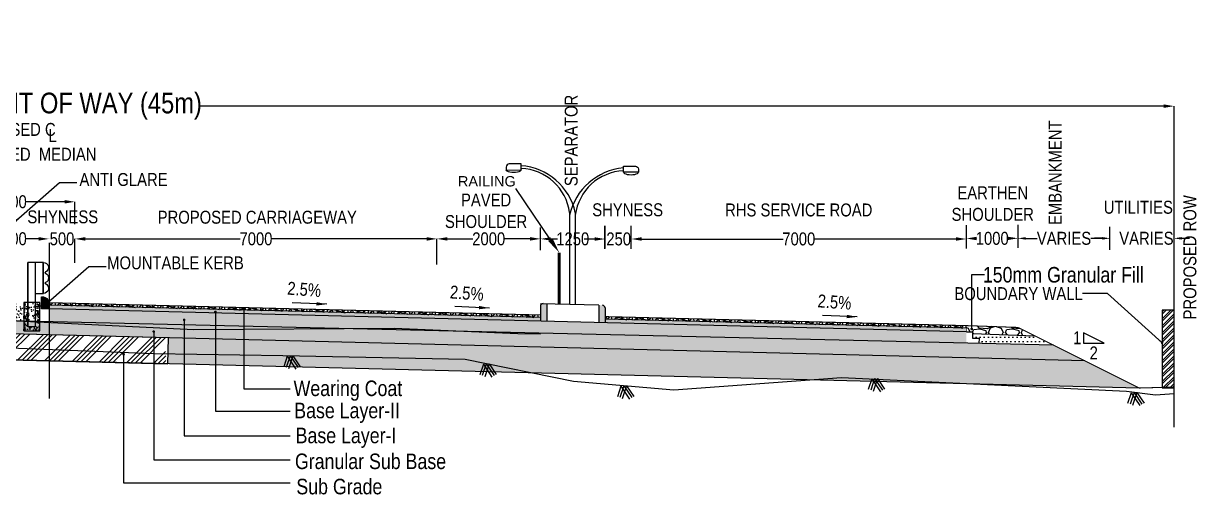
# Model space of a CAD drawing. Header units: millimetres. Extents: x 207528 to 778454, y -364692 to 101323.
# Drawn here: x 524487 to 547167, y 28235 to 37343 of the extents above; entities that cross this region are included whole.
import ezdxf
from ezdxf import colors
from ezdxf.entities.mleader import LeaderData, LeaderLine
from ezdxf.math import Vec2, Vec3

# ---------------------------------------------------------------- set-up
doc = ezdxf.new("R2010")
doc.units = ezdxf.units.MM
for name, color, linetype in [('Dim', 253, 'Continuous'), ('Dimension', 253, 'Continuous'), ('hatch', 253, 'Continuous'), ('Proposed ROW', 241, 'MNEW')]:
    doc.layers.add(name, color=color, linetype=linetype)
doc.styles.add('DIM', font='ARIALN.TTF', dxfattribs={"height": 250})
doc.styles.get("Standard").update_dxf_attribs({"font": 'arial.ttf'})
doc.styles.add('STRIP PLAN STYLE', font='ARIALN.TTF')
doc.linetypes.add('MNEW', pattern='A,26.152623,-1.048632,["PROW",Standard,S=1.75,R=0,X=0,Y=-0.975095],-7.693777,26.152623', length=61.047655)
doc.dimstyles.new('DIM', dxfattribs={"dimtxt": 250, "dimasz": 200, "dimexe": 0.18, "dimexo": 0.0625, "dimgap": 0.09, "dimtad": 0, "dimtih": 1, "dimtoh": 1, "dimdec": 0, "dimzin": 0, "dimdsep": 46, "dimtxsty": 'DIM', "dimcen": 0.09, "dimclrd": 256, "dimclrt": 7, "dimadec": 0, "dimazin": 0, "dimtfac": 1, "dimtdec": 0, "dimtofl": 0, "dimtmove": 0, "dimatfit": 3, "dimfxl": 1, "dimtolj": 1, "dimtzin": 0, "dimarcsym": 0})
doc.dimstyles.new('new', dxfattribs={"dimtxt": 150, "dimasz": 150, "dimexe": 100, "dimexo": 0.1, "dimgap": 0.09, "dimtad": 0, "dimtih": 1, "dimtoh": 1, "dimdec": 0, "dimzin": 0, "dimdsep": 46, "dimtxsty": 'DIM', "dimcen": 0.09, "dimclrd": 256, "dimclrt": 252, "dimadec": 0, "dimazin": 0, "dimtfac": 1, "dimtdec": 0, "dimtofl": 0, "dimtmove": 0, "dimatfit": 3, "dimfxl": 1, "dimtolj": 1, "dimtzin": 0, "dimlwd": -1, "dimarcsym": 0})

# ---------------------------------------------------------------- blocks, each defined once
blk = doc.blocks.new('*D370')
at = {"layer": 'Defpoints', "color": 0, "transparency": 16777216}
for p in [(525482, 33895), (522982, 33460), (525482, 33460)]:
    blk.add_point(p, dxfattribs=at)
at = {"layer": 'Dim', "color": 0, "lineweight": -2, "transparency": 16777216}
for p, q in [((522982, 33460), (522982, 33896)), ((525482, 33460), (525482, 33896))]:
    blk.add_line(p, q, dxfattribs=at)
at = {"layer": 'Dim', "lineweight": -2, "transparency": 16777216}
for p, q in [((523182, 33895), (523924, 33895)), ((525282, 33895), (524539, 33895))]:
    blk.add_line(p, q, dxfattribs=at)
at = {"layer": 'Dim', "transparency": 16777216}
for points in [[(523182, 33929), (523182, 33862), (522982, 33895)], [(525282, 33929), (525282, 33862), (525482, 33895)]]:
    blk.add_solid(points, dxfattribs=at)
at = {"layer": 'Dim', "color": 7, "transparency": 16777216, "insert": (524232, 33895), "char_height": 250, "attachment_point": 5, "style": 'DIM'}
blk.add_mtext('\\A1;2500', dxfattribs=at)
blk = doc.blocks.new('*D371')
at = {"layer": 'Defpoints', "color": 0, "transparency": 16777216}
for p in [(546732, 35745), (546732, 33626), (501732, 33506)]:
    blk.add_point(p, dxfattribs=at)
at = {"layer": 'Dim', "color": 0, "lineweight": -2, "transparency": 16777216}
for p, q in [((501732, 33506), (501732, 35745)), ((546732, 33626), (546732, 35745))]:
    blk.add_line(p, q, dxfattribs=at)
at = {"layer": 'Dim', "lineweight": -2, "transparency": 16777216}
for p, q in [((501932, 35745), (520559, 35745)), ((546532, 35745), (527905, 35745))]:
    blk.add_line(p, q, dxfattribs=at)
at = {"layer": 'Dim', "transparency": 16777216}
for points in [[(501932, 35778), (501932, 35711), (501732, 35745)], [(546532, 35778), (546532, 35711), (546732, 35745)]]:
    blk.add_solid(points, dxfattribs=at)
at = {"layer": 'Dim', "color": 7, "transparency": 16777216, "insert": (524232, 35745), "char_height": 400, "attachment_point": 5, "style": 'STRIP PLAN STYLE'}
blk.add_mtext('\\A1;PROPOSED RIGHT OF WAY (45m)', dxfattribs=at)
blk = doc.blocks.new('*D372')
at = {"layer": 'Defpoints', "color": 0, "transparency": 16777216}
for p in [(524982, 33178), (524982, 32992), (525482, 32992)]:
    blk.add_point(p, dxfattribs=at)
at = {"layer": 'Dim', "lineweight": -2, "transparency": 16777216}
for p, q in [((524782, 33178), (524582, 33178)), ((525682, 33178), (525882, 33178))]:
    blk.add_line(p, q, dxfattribs=at)
at = {"layer": 'Dim', "color": 0, "lineweight": -2, "transparency": 16777216}
for p, q in [((524982, 33177), (524982, 33178)), ((525482, 33177), (525482, 33178))]:
    blk.add_line(p, q, dxfattribs=at)
at = {"layer": 'Dim', "transparency": 16777216}
for points in [[(524782, 33212), (524782, 33145), (524982, 33178)], [(525682, 33212), (525682, 33145), (525482, 33178)]]:
    blk.add_solid(points, dxfattribs=at)
at = {"layer": 'Dim', "color": 7, "transparency": 16777216, "insert": (525232, 33178), "char_height": 250, "attachment_point": 5, "style": 'DIM'}
blk.add_mtext('\\A1;500', dxfattribs=at)
blk = doc.blocks.new('*D374')
at = {"layer": 'Defpoints', "color": 0, "transparency": 16777216}
for p in [(523482, 33179), (523482, 32992), (524982, 32992)]:
    blk.add_point(p, dxfattribs=at)
at = {"layer": 'Dim', "color": 0, "lineweight": -2, "transparency": 16777216}
for p, q in [((523482, 33178), (523482, 33179)), ((524982, 33177), (524982, 33178))]:
    blk.add_line(p, q, dxfattribs=at)
at = {"layer": 'Dim', "lineweight": -2, "transparency": 16777216}
for p, q in [((523682, 33179), (523935, 33179)), ((524782, 33178), (524528, 33178))]:
    blk.add_line(p, q, dxfattribs=at)
at = {"layer": 'Dim', "transparency": 16777216}
for points in [[(523682, 33212), (523682, 33146), (523482, 33179)], [(524782, 33212), (524782, 33145), (524982, 33178)]]:
    blk.add_solid(points, dxfattribs=at)
at = {"layer": 'Dim', "color": 7, "transparency": 16777216, "insert": (524232, 33179), "char_height": 250, "attachment_point": 5, "style": 'DIM'}
blk.add_mtext('\\A1;1500', dxfattribs=at)
blk = doc.blocks.new('*D377')
at = {"layer": 'Defpoints', "color": 0, "transparency": 16777216}
for p in [(532482, 33178), (534482, 33179), (534482, 33179)]:
    blk.add_point(p, dxfattribs=at)
at = {"layer": 'Dim', "color": 0, "lineweight": -2, "transparency": 16777216}
for p, q in [((532482, 33178), (532482, 33178)), ((534482, 33178), (534482, 33178))]:
    blk.add_line(p, q, dxfattribs=at)
at = {"layer": 'Dim', "lineweight": -2, "transparency": 16777216}
for p, q in [((532682, 33178), (533174, 33178)), ((534282, 33178), (533789, 33178))]:
    blk.add_line(p, q, dxfattribs=at)
at = {"layer": 'Dim', "transparency": 16777216}
for points in [[(532682, 33211), (532682, 33145), (532482, 33178)], [(534282, 33212), (534282, 33145), (534482, 33179)]]:
    blk.add_solid(points, dxfattribs=at)
at = {"layer": 'Dim', "color": 7, "transparency": 16777216, "insert": (533482, 33178), "char_height": 250, "attachment_point": 5, "style": 'DIM'}
blk.add_mtext('\\A1;2000', dxfattribs=at)
blk = doc.blocks.new('*D378')
at = {"layer": 'Defpoints', "color": 0, "transparency": 16777216}
for p in [(532482, 33178), (525482, 32718), (532482, 32680)]:
    blk.add_point(p, dxfattribs=at)
at = {"layer": 'Dim', "color": 0, "lineweight": -2, "transparency": 16777216}
for p, q in [((525482, 32718), (525482, 33178)), ((532482, 32680), (532482, 33178))]:
    blk.add_line(p, q, dxfattribs=at)
at = {"layer": 'Dim', "lineweight": -2, "transparency": 16777216}
for p, q in [((525682, 33178), (528677, 33178)), ((532282, 33178), (529287, 33178))]:
    blk.add_line(p, q, dxfattribs=at)
at = {"layer": 'Dim', "transparency": 16777216}
for points in [[(525682, 33211), (525682, 33144), (525482, 33178)], [(532282, 33211), (532282, 33144), (532482, 33178)]]:
    blk.add_solid(points, dxfattribs=at)
at = {"layer": 'Dim', "color": 7, "transparency": 16777216, "insert": (528982, 33178), "char_height": 250, "attachment_point": 5, "style": 'DIM'}
blk.add_mtext('\\A1;7000', dxfattribs=at)
blk = doc.blocks.new('*D366')
at = {"layer": 'Defpoints', "color": 0, "transparency": 16777216}
for p in [(536238, 33176), (536238, 33142), (542717, 33176)]:
    blk.add_point(p, dxfattribs=at)
at = {"layer": 'Dimension', "color": 0, "lineweight": -2, "transparency": 16777216}
for p, q in [((536238, 33175), (536238, 33177)), ((542717, 33176), (542717, 33177))]:
    blk.add_line(p, q, dxfattribs=at)
at = {"layer": 'Dimension', "lineweight": -2, "transparency": 16777216}
for p, q in [((536438, 33176), (539172, 33176)), ((542517, 33176), (539782, 33176))]:
    blk.add_line(p, q, dxfattribs=at)
at = {"layer": 'Dimension', "transparency": 16777216}
for points in [[(536438, 33210), (536438, 33143), (536238, 33176)], [(542517, 33210), (542517, 33143), (542717, 33176)]]:
    blk.add_solid(points, dxfattribs=at)
at = {"layer": 'Dimension', "color": 7, "transparency": 16777216, "insert": (539477, 33176), "char_height": 250, "attachment_point": 5, "style": 'DIM'}
blk.add_mtext('\\A1;7000', dxfattribs=at)
blk = doc.blocks.new('*D367')
at = {"layer": 'Defpoints', "color": 0, "transparency": 16777216}
for p in [(534482, 33178), (535732, 33175), (535732, 33175)]:
    blk.add_point(p, dxfattribs=at)
at = {"layer": 'Dimension', "color": 0, "lineweight": -2, "transparency": 16777216}
for p, q in [((534482, 33178), (534482, 33178)), ((535732, 33175), (535732, 33175))]:
    blk.add_line(p, q, dxfattribs=at)
at = {"layer": 'Dimension', "lineweight": -2, "transparency": 16777216}
for p, q in [((534682, 33178), (534810, 33177)), ((535532, 33176), (535403, 33176))]:
    blk.add_line(p, q, dxfattribs=at)
at = {"layer": 'Dimension', "transparency": 16777216}
for points in [[(534682, 33211), (534682, 33144), (534482, 33178)], [(535532, 33209), (535532, 33142), (535732, 33175)]]:
    blk.add_solid(points, dxfattribs=at)
at = {"layer": 'Dimension', "color": 7, "transparency": 16777216, "insert": (535107, 33177), "char_height": 250, "attachment_point": 5, "style": 'DIM'}
blk.add_mtext('\\A1;1250', dxfattribs=at)
blk = doc.blocks.new('STREET LIGHT')
for points in [[(1398283, -25379), (1397367, -25386, 0.414214), (1397133, -25624), (1397135, -25861), (1398287, -25851)], [(1406212, -25552), (1407129, -25554, -0.414214), (1407364, -25790), (1407364, -26027), (1406212, -26025)]]:
    blk.add_lwpolyline(points, format="xyb", close=True)
for points in [[(1402038, -29128), (1402033, -36207)], [(1402480, -29151), (1402480, -36207)]]:
    blk.add_lwpolyline(points)
for centre, radius, start, end in [((1397942, -30163), 4650, 12.56953, 85.77023), ((1398142, -29670), 3933, 7.60214, 87.89511), ((1406586, -30335), 4650, 94.61139, 167.81209), ((1406382, -29843), 3933, 92.48651, 172.77948)]:
    blk.add_arc(centre, radius, start, end)
at = {"extrusion": (0, 0, -1)}
blk.add_ellipse((1397711, -25856), major_axis=(576, 5), ratio=0.331897, start_param=0, end_param=3.141593, dxfattribs=at)
blk.add_ellipse((1406788, -26026), major_axis=(-576, 1), ratio=0.331897, start_param=0, end_param=3.141593)
blk = doc.blocks.new('*D379')
at = {"layer": 'Defpoints', "color": 0, "transparency": 16777216}
for p in [(535729, 33176), (535729, 32859), (536240, 32859)]:
    blk.add_point(p, dxfattribs=at)
at = {"layer": 'Dim', "lineweight": -2, "transparency": 16777216}
for p, q in [((535529, 33176), (535329, 33176)), ((536440, 33176), (536640, 33176))]:
    blk.add_line(p, q, dxfattribs=at)
at = {"layer": 'Dim', "color": 0, "lineweight": -2, "transparency": 16777216}
for p, q in [((535729, 33175), (535729, 33176)), ((536240, 33175), (536240, 33176))]:
    blk.add_line(p, q, dxfattribs=at)
at = {"layer": 'Dim', "transparency": 16777216}
for points in [[(535529, 33210), (535529, 33143), (535729, 33176)], [(536440, 33210), (536440, 33143), (536240, 33176)]]:
    blk.add_solid(points, dxfattribs=at)
at = {"layer": 'Dim', "color": 7, "transparency": 16777216, "insert": (535995, 33176), "char_height": 250, "attachment_point": 5, "style": 'DIM'}
blk.add_mtext('\\A1;250', dxfattribs=at)
blk = doc.blocks.new('thrie pole')
at = {"true_color": 0x939598}
h = blk.add_hatch(dxfattribs=at)
h.set_pattern_fill('AR-CONC', color=252, scale=0.7)
h.paths.add_polyline_path([(1314319, 54509), (1314169, 54509), (1314169, 54977), (1314089, 54977), (1314089, 54429), (1314399, 54429), (1314399, 54977), (1314319, 54977)])
for points in [[(1314019, 55151), (1314019, 55751)], [(1314019, 55351), (1314019, 55751)], [(1314019, 55751), (1314319, 55751)], [(1314024, 55151), (1314024, 55751)], [(1314024, 55351), (1314024, 55751)], [(1314169, 54509), (1314169, 55751)], [(1314174, 54509), (1314174, 55751)], [(1314314, 54509), (1314314, 55751)], [(1314319, 54509), (1314319, 55751)], [(1314169, 55151), (1314019, 55151)], [(1314174, 54509), (1314169, 54509)], [(1314169, 54509), (1314319, 54509)]]:
    blk.add_lwpolyline(points)
blk.add_lwpolyline([(1314399, 54429), (1314089, 54429), (1314089, 54977), (1314399, 54977)], close=True)
for centre, radius, start, end in [((1314019, 55651), 100, 90, 245.38), ((1314019, 55451), 100, 114.62, 245.38), ((1314019, 55251), 100, 114.62, 270), ((1313973, 55551), 10, 294.62, 65.38), ((1313973, 55351), 10, 294.62, 65.38)]:
    blk.add_arc(centre, radius, start, end)
blk = doc.blocks.new('*D503')
at = {"layer": 'Defpoints', "color": 0, "transparency": 16777216}
for p in [(545494, 33256), (546732, 33246), (546732, 33189)]:
    blk.add_point(p, dxfattribs=at)
at = {"layer": 'Dimension', "lineweight": -2, "transparency": 16777216}
for p, q in [((545344, 33189), (545194, 33189)), ((546882, 33189), (547032, 33189))]:
    blk.add_line(p, q, dxfattribs=at)
at = {"layer": 'Dimension', "color": 0, "lineweight": -2, "transparency": 16777216}
for p, q in [((545494, 33190), (545494, 33189)), ((546732, 33190), (546732, 33189))]:
    blk.add_line(p, q, dxfattribs=at)
at = {"layer": 'Dimension', "transparency": 16777216}
for points in [[(545344, 33214), (545344, 33164), (545494, 33189)], [(546882, 33214), (546882, 33164), (546732, 33189)]]:
    blk.add_solid(points, dxfattribs=at)
at = {"layer": 'Dimension', "color": 7, "transparency": 16777216, "insert": (546198, 33189), "char_height": 250, "attachment_point": 5, "style": 'DIM'}
blk.add_mtext('\\A1;VARIES', dxfattribs=at)
blk = doc.blocks.new('*D501')
at = {"layer": 'Defpoints', "color": 0, "transparency": 16777216}
for p in [(542717, 33185), (543716, 33189), (543716, 33189)]:
    blk.add_point(p, dxfattribs=at)
at = {"layer": 'Dim', "color": 0, "lineweight": -2, "transparency": 16777216}
for p, q in [((542717, 33185), (542717, 33185)), ((543716, 33189), (543716, 33188))]:
    blk.add_line(p, q, dxfattribs=at)
at = {"layer": 'Dim', "lineweight": -2, "transparency": 16777216}
for p, q in [((542917, 33186), (542920, 33186)), ((543516, 33188), (543513, 33188))]:
    blk.add_line(p, q, dxfattribs=at)
at = {"layer": 'Dim', "transparency": 16777216}
for points in [[(542917, 33219), (542917, 33152), (542717, 33185)], [(543516, 33221), (543516, 33155), (543716, 33189)]]:
    blk.add_solid(points, dxfattribs=at)
at = {"layer": 'Dim', "color": 7, "transparency": 16777216, "insert": (543217, 33187), "char_height": 250, "attachment_point": 5, "style": 'DIM'}
blk.add_mtext('\\A1;1000', dxfattribs=at)
blk = doc.blocks.new('*D502')
at = {"layer": 'Defpoints', "color": 0, "transparency": 16777216}
for p in [(543716, 33188), (545494, 33189), (545494, 33189)]:
    blk.add_point(p, dxfattribs=at)
at = {"layer": 'Dimension', "color": 0, "lineweight": -2, "transparency": 16777216}
for p, q in [((543716, 33188), (543716, 33188)), ((545494, 33189), (545494, 33189))]:
    blk.add_line(p, q, dxfattribs=at)
at = {"layer": 'Dimension', "lineweight": -2, "transparency": 16777216}
for p, q in [((543866, 33188), (544088, 33188)), ((545344, 33188), (545122, 33188))]:
    blk.add_line(p, q, dxfattribs=at)
at = {"layer": 'Dimension', "transparency": 16777216}
for points in [[(543866, 33213), (543866, 33163), (543716, 33188)], [(545344, 33213), (545344, 33163), (545494, 33189)]]:
    blk.add_solid(points, dxfattribs=at)
at = {"layer": 'Dimension', "color": 7, "transparency": 16777216, "insert": (544605, 33188), "char_height": 250, "attachment_point": 5, "style": 'DIM'}
blk.add_mtext('\\A1;VARIES', dxfattribs=at)

msp = doc.modelspace()

# ---------------------------------------------------------------- hatches: boundary and pattern name
at = {"true_color": 0x939598}
h = msp.add_hatch(color=252, dxfattribs=at)
h.dxf.hatch_style = 1
edge = h.paths.add_edge_path()
edge.add_line((524873.3, 32056.6), (524835.2, 32056.6))
edge.add_line((524835.2, 32056.6), (524835.1, 31825.9))
edge.add_line((524835.1, 31825.9), (524981.7, 31824.7))
edge.add_line((524981.7, 31824.7), (524981.8, 31851.7))
edge.add_line((524981.8, 31851.7), (524981.9, 31851.7))
edge.add_line((524981.9, 31851.7), (524982.3, 31903.8))
edge.add_line((524982.3, 31903.8), (524973.1, 31968.1))
edge.add_arc((524853.4, 31933.7), 124.6, 16.03683, 80.82338)
h = msp.add_hatch()
h.set_pattern_fill('AR-SAND', color=45, scale=2.5)
h.set_pattern_definition([(37.5, (90131.92, -36361.05), (-4.000078, 122.35331), [0, -96.52, 0, -107.95, 0, -103.1875]), (7.5, (90131.92, -36361.05), (112.38082, 179.206275), [0, -52.07, 0, -86.995, 0, -33.3375]), (327.5, (90053.82, -36361.05), (197.748093, 0.359296), [0, -31.75, 0, -114.3, 0, -149.225]), (317.5, (90053.82, -36361.05), (190.88911, 55.73233), [0, -15.875, 0, -74.93, 0, -85.725])])
h.paths.add_polyline_path([(523630.2, 31941.3), (524835.1, 31941.3), (524829.5, 31577), (524231.6, 31590.8), (523635.9, 31577)])
h = msp.add_hatch()
h.set_pattern_fill('GOST_GLASS', color=41, scale=5)
h.set_pattern_definition([(45, (446383.294, -35685.888), (42.426407, -4e-15), [25, -35]), (45, (446393.9, -35685.888), (42.426407, -4e-15), [10, -50]), (45, (446383.294, -35675.28), (42.426407, -4e-15), [10, -50])])
h.paths.add_polyline_path([(524981.7, 31894.7), (524981.7, 31824.7), (534481.6, 31587.2), (534481.6, 31657.2)])
h = msp.add_hatch(color=256)
h.dxf.hatch_style = 1
h.paths.add_polyline_path([(534481.6, 31876, -0.4142136), (534531.6, 31926), (534604.9, 31926), (534604.9, 31590.3), (534481.6, 31587.2)])
h = msp.add_hatch(color=256)
h.dxf.hatch_style = 1
h.paths.add_polyline_path([(535731.6, 31844.8, 0.4142136), (535681.6, 31894.8), (535608.3, 31894.8), (535608.3, 31559), (535731.6, 31555.9)])
h = msp.add_hatch()
h.set_pattern_fill('GOST_GLASS', color=41, scale=5)
h.set_pattern_definition([(45, (185931.983, -13386.195), (42.4264069, 0), [25, -35]), (45, (185942.59, -13386.195), (42.4264069, 0), [10, -50]), (45, (185931.983, -13375.59), (42.4264069, 0), [10, -50])])
h.paths.add_polyline_path([(542717.3, 31381.3), (542717.3, 31451.3), (535731.6, 31626), (535731.6, 31555.9)])
at = {"layer": 'Dim'}
h = msp.add_hatch(dxfattribs=at)
h.set_pattern_fill('AR-CONC', color=256, scale=3)
h.set_pattern_definition([(50, (446383.3, -35685.9), (546.554, -47.8173), [57.15, -628.65]), (355, (446383.3, -35685.9), (-105.7303, 573.1705), [45.72, -502.9218]), (100.45144, (446428.84, -35689.87), (440.8237, 525.3533), [48.57, -534.2707]), (46.1842, (446383.3, -35533.5), (813.237, -126.127), [85.725, -942.975]), (96.63556, (446451.1, -35544), (712.2124, 742.2784), [72.855, -801.407]), (351.18415, (446383.3, -35533.5), (712.2124, 742.2784), [68.58, -754.379]), (21, (446459.5, -35571.6), (454.8432, -306.7956), [57.15, -628.65]), (326, (446459.5, -35571.6), (185.406, 552.564), [45.72, -502.92]), (71.45144, (446497.4, -35597.15), (640.2493, 245.7683), [48.57, -534.2698]), (37.5, (446383.3, -35685.89), (9.2658, 253.66512), [0, -496.824, 0, -510.54, 0, -504.825]), (7.5, (446383.3, -35685.9), (200.459, 300.5417), [0, -291.084, 0, -485.394, 0, -192.405]), (327.5, (446213.37, -35685.89), (406.7718, -17.18623), [0, -190.5, 0, -594.36, 0, -788.67]), (317.5, (446137.17, -35685.9), (444.3875, 76.2795), [0, -247.65, 0, -394.716, 0, -560.07])])
h.paths.add_polyline_path([(542717.3, 31163.3), (542717.3, 31381.3), (524981.7, 31824.7), (524981.7, 31575.9)])
h = msp.add_hatch(dxfattribs=at)
h.set_pattern_fill('ANSI32', scale=10)
h.set_pattern_definition([(45, (185931.98, -25046.935), (-67.35192, 67.35192), []), (45, (185976.88, -25046.935), (-67.35192, 67.35192), [])])
h.paths.add_polyline_path([(546731.6, 30298.5), (546731.6, 31798.5), (546501.6, 31798.5), (546501.6, 30298.5)])
h = msp.add_hatch(dxfattribs=at)
h.set_pattern_fill('ANSI34', color=256, scale=20)
h.set_pattern_definition([(45, (448385.98, -7435.43), (-269.4077, 269.4077), []), (45, (448475.78, -7435.43), (-269.4077, 269.4077), []), (45, (448565.6, -7435.43), (-269.4077, 269.4077), []), (45, (448655.4, -7435.43), (-269.4077, 269.4077), [])])
h.paths.add_polyline_path([(524231.6, 31340.7), (526232.7, 31294.4), (527232.4, 31265.7), (527238.6, 30765.4), (524238.6, 30840.4)])
at = {"layer": 'hatch'}
h = msp.add_hatch(dxfattribs=at)
h.set_pattern_fill('NET3', color=256, scale=30, angle=45)
h.set_pattern_definition([(45, (446383.29, -35685.89), (-67.35192, 67.35192), []), (105, (446383.29, -35685.89), (-92.004435, -24.65251), []), (165, (446383.29, -35685.89), (-24.65251, -92.004435), [])])
h.paths.add_polyline_path([(524981.7, 31944.7), (524981.7, 31894.7), (534481.6, 31657.2), (534481.6, 31707.2)])
h = msp.add_hatch(dxfattribs=at)
h.set_pattern_fill('GRAVEL', color=11, scale=25)
h.set_pattern_definition([(228.012788, (448841.056, -35103.45), (-5080, -5715), [85.4304, -8457.621]), (184.96974, (448783.906, -35166.948), (7619.999997, 635.000036), [146.6012, -14513.5122]), (132.510447, (448637.856, -35179.65), (6350.000003, -6984.999998), [103.3704, -10233.6807]), (267.27369, (448390.206, -35338.398), (635.000001, 12700), [133.501, -13216.6094]), (292.833654, (448383.856, -35471.748), (-3175, 7620), [130.9084, -12959.952]), (357.27369, (448434.656, -35592.398), (-12700, 635.000001), [133.501, -13216.6094]), (37.69424, (448568.006, -35598.748), (-8254.9999996, -6350.0000005), [176.5484, -17478.2788]), (72.255328, (448707.706, -35490.798), (4445.000001, 13969.9999996), [166.68, -16501.3142]), (121.429566, (448758.506, -35332.048), (-5080.000001, 8254.9999996), [133.9532, -13261.3864]), (175.23636, (448688.656, -35217.75), (6985, -635), [152.9283, -7493.4842]), (222.397438, (448536.256, -35205.048), (-7619.9999998, -6985.0000003), [197.7695, -19579.193]), (138.814075, (449018.856, -35344.75), (-4445, 3810), [67.501, -6682.6415]), (171.469234, (448968.056, -35300.298), (8255, -1269.9999986), [128.4205, -12713.6597]), (225, (448841.06, -35281.25), (-9e-14, -635), [89.8023, -808.2233]), (203.19859, (448796.61, -35205.05), (3175, 1270), [48.3603, -4787.6556]), (291.80141, (448752.16, -35224.1), (-635, 1905), [68.3914, -3351.1882]), (30.96376, (448777.56, -35287.6), (1905, 1270), [111.08, -3591.5745]), (161.56505, (448872.8, -35230.45), (1270, -635), [80.3218, -1927.7245]), (16.38954, (448383.856, -35224.1), (6350, 1905), [112.522, -11139.7067]), (70.346176, (448491.806, -35192.35), (-2540, -6985), [94.3997, -9345.554]), (293.19859, (448872.81, -35103.45), (-1270, 3175), [96.72, -4739.296]), (343.61046, (448910.906, -35192.35), (-6350, 1905), [112.522, -11139.7067]), (339.443955, (448383.856, -35617.8), (-3175, 1270), [108.5088, -5316.9336]), (294.77514, (448485.456, -35655.9), (-3175.000004, 6984.999998), [90.918, -9000.8983]), (66.80141, (448879.16, -35738.45), (1270, 3175), [96.72, -4739.296]), (17.354025, (448917.256, -35649.55), (-8255, -2540), [106.4457, -10538.094]), (69.443955, (448568.006, -35738.45), (-1270, -3175), [54.2544, -5371.188]), (101.30993, (448841.06, -35738.45), (-635, 2540), [32.3787, -3205.4987]), (165.96376, (448834.7, -35706.7), (1905, -635), [130.9084, -2487.2636]), (186.009006, (448707.706, -35674.948), (6350, 635), [121.3167, -12010.3412]), (303.69007, (448777.56, -35344.75), (-635, 1270), [91.581, -2197.944]), (353.157227, (448828.356, -35420.948), (10795, -1269.9999994), [159.8892, -15829.0023]), (60.945396, (448987.106, -35440), (-2540, -4445), [65.377, -6472.348]), (90, (449018.86, -35382.85), (-635, 635), [38.1, -596.9]), (120.256437, (448695.006, -35655.9), (2540, -4445), [88.2167, -8733.4852]), (48.012787, (448650.556, -35579.7), (5080, 5715), [170.8607, -8372.1905]), (0, (448764.86, -35452.7), (635, 635), [165.1, -469.9]), (325.304846, (448929.956, -35452.7), (6350.000002, -4444.999997), [100.4024, -9939.8292]), (254.0546, (449012.51, -35509.85), (-635, -2540), [92.4573, -4530.4125]), (207.645975, (448987.106, -35598.748), (-12065.0000004, -6349.999999), [150.5363, -14903.116]), (175.426079, (448853.756, -35668.598), (-8255, 635), [159.2574, -15766.4616])])
h.paths.add_polyline_path([(544590.3, 31029.5), (544400.6, 31124.3), (524231.6, 31590.8), (524231.6, 31525.1), (527779.4, 31355.2), (531655.4, 31381.7), (534044.8, 31275.7)])
h.paths.add_polyline_path([(545006.7, 30821.3), (544590.3, 31029.5), (534044.8, 31275.7), (531655.4, 31381.7), (527779.4, 31355.2), (524231.6, 31525.1), (524231.6, 31340.7)])
h = msp.add_hatch(dxfattribs=at)
h.set_pattern_fill('NET3', color=256, scale=30, angle=45)
h.set_pattern_definition([(45, (185931.98, -13386.2), (-67.35192, 67.35192), []), (105, (185931.98, -13386.2), (-92.004435, -24.652514), []), (165, (185931.98, -13386.2), (-24.652514, -92.004435), [])])
h.paths.add_polyline_path([(542717.3, 31451.3), (542717.3, 31501.3), (535731.6, 31676), (535731.6, 31626)])
h = msp.add_hatch(dxfattribs=at)
h.set_pattern_fill('GRAVEL', color=11, scale=25)
h.set_pattern_definition([(228.012788, (195124.9, -35944.44), (-5080.0000004, -5714.9999996), [85.4304, -8457.6209]), (184.969741, (195067.748, -36007.94), (7619.999997, 635.0000362), [146.6012, -14513.5122]), (132.510447, (194921.698, -36020.64), (6350.0000027, -6984.9999976), [103.3704, -10233.6807]), (267.273689, (194674.048, -36179.39), (635.0000013, 12700), [133.5011, -13216.6094]), (292.833654, (194667.698, -36312.74), (-3175.0000003, 7620), [130.9084, -12959.9519]), (357.273689, (194718.498, -36433.39), (-12700, 635.0000013), [133.5011, -13216.6094]), (37.6942405, (194851.848, -36439.74), (-8254.9999996, -6350.0000005), [176.5484, -17478.2788]), (72.255328, (194991.548, -36331.79), (4445.0000012, 13969.9999996), [166.6799, -16501.3142]), (121.429566, (195042.348, -36173.04), (-5080.0000007, 8254.9999996), [133.9532, -13261.3864]), (175.236358, (194972.5, -36058.74), (6985, -635.000001), [152.9283, -7493.4842]), (222.397438, (194820.098, -36046.04), (-7619.9999998, -6985.0000003), [197.7695, -19579.1931]), (138.814075, (195302.7, -36185.74), (-4445, 3810), [67.5011, -6682.6415]), (171.469234, (195251.898, -36141.29), (8255.0000002, -1269.9999986), [128.4205, -12713.6597]), (225, (195124.9, -36122.24), (-9e-14, -635), [89.8023, -808.2233]), (203.19859, (195080.45, -36046.04), (3175, 1270), [48.3603, -4787.6556]), (291.80141, (195036, -36065.09), (-635, 1905), [68.3914, -3351.1882]), (30.963757, (195061.4, -36128.59), (1905, 1270), [111.0799, -3591.5745]), (161.56505, (195156.65, -36071.44), (1270, -635), [80.3218, -1927.7245]), (16.38954, (194667.698, -36065.09), (6350, 1905), [112.522, -11139.7067]), (70.346176, (194775.648, -36033.34), (-2540, -6985), [94.3997, -9345.5539]), (293.19859, (195156.65, -35944.44), (-1270, 3175), [96.72, -4739.2959]), (343.61046, (195194.748, -36033.34), (-6350, 1904.9999996), [112.522, -11139.7067]), (339.443955, (194667.7, -36458.79), (-3175, 1270), [108.5088, -5316.9336]), (294.77514, (194769.298, -36496.89), (-3175.000004, 6984.9999983), [90.918, -9000.8983]), (66.80141, (195163, -36579.44), (1270, 3175), [96.72, -4739.2959]), (17.354025, (195201.098, -36490.54), (-8255, -2540.0000005), [106.4457, -10538.094]), (69.443955, (194851.85, -36579.44), (-1270, -3175), [54.2544, -5371.188]), (101.309932, (195124.9, -36579.44), (-635, 2540), [32.3787, -3205.4987]), (165.963757, (195118.55, -36547.69), (1905, -635), [130.9084, -2487.2636]), (186.009006, (194991.548, -36515.94), (6350, 635.0000003), [121.3167, -12010.3412]), (303.69007, (195061.4, -36185.74), (-635, 1270), [91.581, -2197.9441]), (353.1572266, (195112.198, -36261.94), (10795, -1269.9999994), [159.8892, -15829.0023]), (60.945396, (195270.95, -36280.99), (-2540, -4445), [65.3771, -6472.3481]), (90, (195302.7, -36223.84), (-635, 635), [38.1, -596.9]), (120.256437, (194978.85, -36496.89), (2539.9999997, -4445), [88.2167, -8733.4852]), (48.012787, (194934.4, -36420.69), (5080.0000004, 5714.9999996), [170.8607, -8372.1905]), (0, (195048.7, -36293.7), (635, 635), [165.1, -469.9]), (325.304846, (195213.798, -36293.69), (6350.0000024, -4444.9999966), [100.4024, -9939.8292]), (254.054604, (195296.35, -36350.84), (-635, -2540), [92.4573, -4530.4125]), (207.645975, (195270.948, -36439.74), (-12065.0000004, -6349.9999992), [150.5363, -14903.1161]), (175.426079, (195137.598, -36509.59), (-8255, 635), [159.2574, -15766.4616])])
h.paths.add_polyline_path([(544039.2, 31305), (543716.3, 31466.4), (542717.3, 31501.3), (542716.8, 31501.4), (542716.8, 31381.2), (542837.4, 31381.2), (542837.4, 31347)])
h = msp.add_hatch(dxfattribs=at)
h.set_pattern_fill('DOTS', scale=50)
h.set_pattern_definition([(0, (455869.05, -45479.69), (39.6875, 79.375), [0, -79.375])])
h.paths.add_polyline_path([(544398.6, 31125.3), (544024.1, 31305.5), (542837.4, 31355.9), (542837.4, 31337.5), (542837.4, 31329.5), (542837.4, 31318.7), (542837.4, 31305.4), (542837.4, 31256.2), (542962.4, 31256.2), (542960, 31158.6)])
h = msp.add_hatch(dxfattribs=at)
h.set_pattern_fill('DOTS', color=25, scale=50)
h.set_pattern_definition([(0, (448383.856, -35738.45), (39.6875, 79.375), [0, -79.375])])
h.paths.add_polyline_path([(546059.9, 30294.9), (545006.7, 30821.3), (527288.9, 31264.3), (527276.4, 30764.5)])

# ---------------------------------------------------------------- linework, layer by layer
for p, q in [((535608.3, 31894.8), (534481.6, 31922.6)), ((534481.6, 31876), (534481.6, 31587.2)), ((535731.6, 31844.8), (535731.6, 31555.9))]:
    msp.add_line(p, q)
for points, const_width in [([(534844.3, 31913.7), (534844.3, 32913.7)], 60), ([(533230.9, 31738.6), (524981.7, 31944.8)], 20), ([(534481.6, 31707.2), (524981.7, 31944.7)], 20), ([(542717.3, 31501.3), (535731.6, 31676)], 20), ([(542717.3, 31501.3), (543716.3, 31466.4)], 20), ([(542716.8, 31501.2), (542716.8, 31381.2)], 10), ([(543716.3, 31466.4), (546059.9, 30294.9)], 20), ([(546059.9, 30294.9), (546731.6, 30312.8)], 20)]:
    msp.add_lwpolyline(points, dxfattribs=dict(const_width=const_width))
msp.add_lwpolyline([(524835.2, 32056.6), (524873.3, 32056.6, -0.2904632), (524973.1, 31968.1), (524982.3, 31903.8), (524981.7, 31824.7), (524835.1, 31825.9)], format="xyb", close=True)
for points in [[(534481.6, 31657.2), (524981.7, 31894.7)], [(542717.3, 31381.3), (524981.7, 31824.7)], [(534604.9, 31926), (534604.9, 31592)], [(535608.3, 31894.8), (535608.3, 31560.7)], [(544400.6, 31124.3), (524231.6, 31590.8)], [(542717.3, 31451.3), (535731.6, 31626)], [(545006.7, 30821.3), (524231.6, 31340.7)], [(524231.6, 30840.4), (527276.4, 30764.5), (527288.9, 31264.3), (524231.6, 31340.7)], [(542717.4, 31381.2), (542837.4, 31381.2)], [(542837.4, 31381.2), (542837.4, 31256.2), (542962.4, 31256.2), (542960, 31158.6)], [(542837.4, 31347), (544039.2, 31305)], [(546059.9, 30294.9), (524231.6, 30840.6)]]:
    msp.add_lwpolyline(points)
for centre, start, end in [((534531.6, 31876), 90, 180), ((535681.6, 31844.8), 0, 90)]:
    msp.add_arc(centre, 50, start, end)
at = {"layer": 'Dim'}
for points in [[(534481.3, 32958.4), (534481.3, 33398.4)], [(535729.4, 32989), (535729.4, 33432.3)], [(535733.7, 32989.5), (535733.7, 33432.8)], [(536237.6, 32989), (536237.6, 33432.3)], [(542717.3, 32991.6), (542717.3, 33434.9)], [(542717.3, 32990.7), (542717.3, 33434)], [(542719, 32999.9), (542719, 33443.2)], [(543718.5, 33003.5), (543718.5, 33446.8)], [(545493.6, 32966.8), (545493.6, 33410.2)], [(546733.7, 33003.5), (546733.7, 33446.8)], [(524981.7, 33101.1), (524981.7, 30094.1)], [(529587.4, 30909.2), (529519.4, 30704.6)], [(529642.6, 30916.8), (529566.9, 30688.9)], [(529587.4, 30909.2), (529754.5, 30660.9)], [(529697.4, 30915), (529614, 30663.8)], [(529642.6, 30916.8), (529796, 30688.8)], [(529697.4, 30915), (529837.2, 30707.4)], [(533378.4, 30755.9), (533310.4, 30551.3)], [(533433.6, 30763.5), (533357.9, 30535.5)], [(533378.4, 30755.9), (533545.5, 30507.6)], [(533488.4, 30761.7), (533405, 30510.4)], [(533433.6, 30763.5), (533587, 30535.5)], [(533488.4, 30761.7), (533628.2, 30554.1)], [(540887.5, 30472.2), (540819.5, 30267.6)], [(540942.7, 30479.7), (540867, 30251.8)], [(540887.5, 30472.2), (541054.6, 30223.9)], [(540997.5, 30477.9), (540914.1, 30226.7)], [(540942.7, 30479.7), (541096.1, 30251.8)], [(540997.5, 30477.9), (541137.3, 30270.3)], [(536037.5, 30330.5), (535969.6, 30125.9)], [(536092.7, 30338.1), (536017, 30110.1)], [(536037.5, 30330.5), (536204.7, 30082.2)], [(536147.6, 30336.3), (536064.2, 30085)], [(536092.7, 30338.1), (536246.2, 30110.1)], [(536147.6, 30336.3), (536287.4, 30128.7)], [(545903.3, 30202.5), (545835.3, 29997.8)], [(545958.5, 30210), (545882.8, 29982.1)], [(545903.3, 30202.5), (546070.4, 29954.1)], [(546013.3, 30208.2), (545929.9, 29957)], [(545958.5, 30210), (546111.9, 29982)], [(546013.3, 30208.2), (546153.1, 30000.6)]]:
    msp.add_lwpolyline(points, dxfattribs=at)
at = {"layer": 'Dim', "color": 7}
msp.add_lwpolyline([(546731.6, 30298.5), (546731.6, 31798.5), (546501.6, 31798.5), (546501.6, 30298.5)], close=True, dxfattribs=at)
at = {"layer": 'Dim'}
msp.add_lwpolyline([(544981, 31364.6), (544981, 31164.6), (545381, 31164.6)], close=True, dxfattribs=at)
at = {"layer": 'Dimension', "linetype": 'Continuous', "ltscale": 10, "flags": 128}
for points in [[(534481.6, 31335), (534044.8, 31341.4), (531655.4, 31447.4), (527779.4, 31420.9), (524231.6, 31590.8)], [(546731.6, 30184.7), (546375, 30154.9), (545812.3, 30229.4), (540303.1, 30488.8), (537062.7, 30255.3), (535122.8, 30420.8), (533024.7, 30846.4), (529502.6, 30919.7), (527005.2, 30956.3), (524231.6, 31066.1)]]:
    msp.add_lwpolyline(points, dxfattribs=at)
at = {"layer": 'Proposed ROW', "lineweight": -3, "ltscale": 3, "flags": 128}
msp.add_lwpolyline([(546731.6, 29538.5), (546731.6, 33625.7)], dxfattribs=at)

# ---------------------------------------------------------------- block references
at = {"xscale": 0.25, "yscale": 0.25}
msp.add_blockref('STREET LIGHT', (184536.1, 40973.9), dxfattribs=at)
at = {"xscale": -1}
msp.add_blockref('thrie pole', (1838890.3, -23028), dxfattribs=at)

# ---------------------------------------------------------------- texts
at = {"layer": 'Dim', "color": 253, "insert": (535078.1, 35081.3), "char_height": 250, "attachment_point": 5, "rotation": 90, "style": 'DIM'}
msp.add_mtext_dynamic_manual_height_columns('SEPARATOR', width=5325.312, gutter_width=1250, heights=[0], dxfattribs=at)
at = {"layer": 'Dim', "char_height": 250, "attachment_point": 5, "style": 'DIM'}
for s, insert in [('PROPOSED C', (524154.7, 35292.9)), ('L', (525049.6, 35174.9)), ('PROPOSED  MEDIAN', (524449.8, 34813.3)), ('PAVED \\PSHOULDER', (533431.7, 33720.2)), ('EARTHEN \\PSHOULDER', (543227.2, 33859)), ('SHYNESS', (536168.4, 33739.2)), ('RHS SERVICE ROAD', (539476, 33735.9)), ('UTILITIES', (546041.6, 33788.2)), ('SHYNESS', (525246.6, 33602.7)), ('PROPOSED CARRIAGEWAY', (529007.5, 33595.4)), ('1', (544860.4, 31267.4)), ('2', (545179.5, 30972.6))]:
    msp.add_mtext_dynamic_manual_height_columns(s, width=5325.312, gutter_width=1250, heights=[0], dxfattribs=dict(at, insert=insert))
at = {"layer": 'Dim', "insert": (544433.7, 34457.5), "char_height": 250, "width": 5325.312, "attachment_point": 5, "rotation": 90, "style": 'DIM'}
msp.add_mtext('\\A1;EMBANKMENT', dxfattribs=at)
at = {"layer": 'Dim', "char_height": 250, "width": 5325.312, "attachment_point": 5, "style": 'DIM'}
for s, insert in [('ANTI GLARE ', (526421.1, 34324.7)), ('MOUNTABLE KERB ', (527425.8, 32713))]:
    msp.add_mtext(s, dxfattribs=dict(at, insert=insert))
at = {"layer": 'Dim', "char_height": 250, "attachment_point": 5, "style": 'DIM'}
for s, insert, rotation in [('PROPOSED ROW', (547040.4, 32821.8), 90), ('2.5%', (529915.1, 32200.8), 355.78636), ('2.5%', (533058.8, 32127.9), 355.78636), ('2.5%', (540168.1, 31956), 355.78636)]:
    msp.add_mtext_dynamic_manual_height_columns(s, width=5325.312, gutter_width=1250, heights=[0], dxfattribs=dict(at, insert=insert, rotation=rotation))
at = {"layer": 'Dim', "color": 7, "insert": (543726.7, 32118.1), "char_height": 250, "attachment_point": 5, "style": 'DIM'}
msp.add_mtext_dynamic_manual_height_columns('BOUNDARY WALL', width=5325.312, gutter_width=1250, heights=[0], dxfattribs=at)
at = {"layer": 'Dimension', "color": 7, "char_height": 300, "attachment_point": 4, "style": 'DIM'}
for s, insert in [('\\A1;150mm Granular Fill', (543035.2, 32482.7)), ('\\A1;150mm Granular Fill', (543035.7, 32482.8)), ('\\A1;Wearing Coat  ', (529709.2, 30243.8)), ('\\A1;Base Layer-II', (529722.1, 29815.1)), ('\\A1;Base Layer-I', (529748.8, 29332.2)), ('\\A1;Granular Sub Base ', (529735.4, 28875.4)), ('\\A1;Sub Grade', (529762.6, 28387.5))]:
    msp.add_mtext(s, dxfattribs=dict(at, insert=insert))

# ---------------------------------------------------------------- dimensions: what is measured, and where the dimension line sits
at = {"layer": 'Dim'}
dim = msp.add_linear_dim(base=(546731.6, 35744.8), p1=(501731.6, 33506.2), p2=(546731.6, 33625.7), text='PROPOSED RIGHT OF WAY (45m)', dimstyle='DIM', override={"dimtxt": 400, "dimtxsty": 'STRIP PLAN STYLE'}, dxfattribs=at)
dim.commit()
dim.dimension.update_dxf_attribs({"geometry": '*D371', "text_midpoint": (524232.2, 35744.8), "dimtype": 160})
dim = msp.add_linear_dim(base=(525481.6, 33895.3), p1=(522981.6, 33460), p2=(525481.6, 33460), angle=0, dimstyle='DIM', dxfattribs=at)
dim.commit()
dim.dimension.update_dxf_attribs({"geometry": '*D370', "text_midpoint": (524231.6, 33895.3), "dimtype": 161})
for p1, p2, picture, middle in [((524981.6, 32991.5), (523481.6, 32992.3), '*D374', (524231.7, 33178.6)), ((525481.6, 32991.5), (524981.6, 32991.5), '*D372', (525231.6, 33178.3))]:
    dim = msp.add_aligned_dim(p1=p1, p2=p2, distance=-186.7, dimstyle='DIM', override={"dimfxl": 1.25, "dimfxlon": 1}, dxfattribs=at)
    dim.commit()
    dim.dimension.update_dxf_attribs({"geometry": picture, "text_midpoint": middle})
dim = msp.add_linear_dim(base=(532481.6, 33177.7), p1=(525481.6, 32718.4), p2=(532481.6, 32680.2), angle=180, dimstyle='DIM', dxfattribs=at)
dim.commit()
dim.dimension.update_dxf_attribs({"geometry": '*D378', "text_midpoint": (528981.6, 33177.7)})
for p1, p2, picture, middle in [((532481.6, 33177.9), (534481.6, 33178.6), '*D377', (533481.6, 33178.2)), ((542716.8, 33184.9), (543716.3, 33188.6), '*D501', (543216.6, 33186.7))]:
    dim = msp.add_aligned_dim(p1=p1, p2=p2, distance=0, dimstyle='DIM', dxfattribs=at)
    dim.commit()
    dim.dimension.update_dxf_attribs({"geometry": picture, "text_midpoint": middle})
dim = msp.add_linear_dim(base=(535729.4, 33176.2), p1=(536239.7, 32859), p2=(535729.4, 32859), angle=180, text='250', dimstyle='DIM', override={"dimfxl": 1.25, "dimfxlon": 1}, dxfattribs=at)
dim.commit()
dim.dimension.update_dxf_attribs({"geometry": '*D379', "text_midpoint": (535994.8, 33176.2), "dimtype": 161})
at = {"layer": 'Dimension'}
for p1, p2, text, override, picture, middle in [((534481.6, 33178.4), (535731.6, 33175), '1250', {"dimfxl": 1.25, "dimfxlon": 1}, '*D367', (535106.6, 33176.7)), ((543716.3, 33188.3), (545493.6, 33188.5), 'VARIES', {"dimtxt": 200, "dimasz": 150, "dimfxl": 1.25, "dimfxlon": 1}, '*D502', (544605, 33188.4))]:
    dim = msp.add_aligned_dim(p1=p1, p2=p2, distance=0, text=text, dimstyle='DIM', override=override, dxfattribs=at)
    dim.commit()
    dim.dimension.update_dxf_attribs({"geometry": picture, "text_midpoint": middle})
dim = msp.add_linear_dim(base=(536237.6, 33176.4), p1=(542717.3, 33176.4), p2=(536237.6, 33142.1), angle=180, text='7000', dimstyle='DIM', override={"dimfxl": 1.25, "dimfxlon": 1}, dxfattribs=at)
dim.commit()
dim.dimension.update_dxf_attribs({"geometry": '*D366', "text_midpoint": (539477.4, 33176.4)})
dim = msp.add_linear_dim(base=(546731.6, 33188.7), p1=(545493.6, 33255.8), p2=(546731.6, 33246.1), angle=180, text='VARIES', dimstyle='DIM', override={"dimtxt": 200, "dimasz": 150, "dimfxl": 1.25, "dimfxlon": 1}, dxfattribs=at)
dim.commit()
dim.dimension.update_dxf_attribs({"geometry": '*D503', "text_midpoint": (546198.4, 33188.7), "dimtype": 160})

# ---------------------------------------------------------------- leaders
at = {"layer": 'Dim'}
for points in [[(530352.3, 31914.7), (529682.8, 31940.8)], [(533496, 31841.8), (532826.5, 31867.9)], [(540605.3, 31669.9), (539935.7, 31696)]]:
    msp.add_leader(points, dimstyle='DIM', dxfattribs=at)
ml = msp.add_multileader_mtext('Standard', dxfattribs=at)
ml.set_content('RAILING', color=256)
ml.set_leader_properties()
ml.build(insert=Vec2(0, 0))
ml.multileader.update_dxf_attribs({"text_right_attachment_type": 6, "dogleg_length": 0.36, "arrow_head_size": 300})
ctx = ml.context
ctx.base_point, ctx.char_height, ctx.arrow_head_size, ctx.landing_gap_size, ctx.plane_origin = Vec3(532926.7, 34290.1), 200, 300, 0.09, Vec3(534822.4, 33069)
ctx.right_attachment, ctx.text_align_type = 6, 2
notes = []
notes.append((ctx, [(0, (1, 1, 0), (534005.7, 34151.8), (-1, 0), 0.36, [(0, [(534844.3, 32913.7)], 0, [])])]))
ctx.mtext.insert, ctx.mtext.width, ctx.mtext.alignment, ctx.mtext.flow_direction = Vec3(534005.2, 34391.8), 1.491, 3, 5
at = {"layer": 'Dimension'}
for points, override in [([(524343.3, 33534.6), (525183.1, 34266.3), (525518.1, 34271.3)], {"dimasz": 50, "dimldrblk": 'Dot'}), ([(524912.2, 31910.7), (525752, 32642.4), (526087, 32647.5)], {"dimasz": 50, "dimldrblk": 'Dot'}), ([(542820.2, 31437.7), (542820.2, 32490.1), (543070.3, 32487.4)], {"dimasz": 50, "dimclrd": 256, "dimldrblk": 'Dot'}), ([(546501.6, 31170.7), (545446.3, 32124.3), (544964.8, 32124.3)], {"dimasz": 50, "dimclrd": 256, "dimldrblk": 'Dot'}), ([(528197.5, 31768.2), (528197.5, 29848.4), (529640.1, 29848.4)], {"dimasz": 50, "dimclrd": 256, "dimldrblk": 'Dot'}), ([(528745.5, 31826.6), (528745.5, 30276.8), (529640.1, 30276.8)], {"dimasz": 50, "dimclrd": 256, "dimldrblk": 'Dot'}), ([(527594.3, 31611.9), (527594.3, 29367.3), (529640.1, 29367.3)], {"dimasz": 50, "dimclrd": 256, "dimldrblk": 'Dot'}), ([(527005.2, 31386.7), (527005.2, 28904.5), (529640.1, 28904.5)], {"dimasz": 50, "dimclrd": 256, "dimldrblk": 'Dot'}), ([(526423.1, 30948.1), (526423.1, 28462.5), (529640.1, 28462.5)], {"dimasz": 50, "dimclrd": 256, "dimldrblk": 'Dot'})]:
    msp.add_leader(points, dimstyle='new', override=override, dxfattribs=at)
for ctx, leaders in notes:
    for number, flags, end, landing, length, lines in leaders:
        leader = LeaderData()
        leader.index, (leader.has_last_leader_line, leader.has_dogleg_vector, leader.attachment_direction) = number, flags
        leader.last_leader_point, leader.dogleg_vector, leader.dogleg_length = Vec3(end), Vec3(landing), length
        for number, points, colour, breaks in lines:
            line = LeaderLine()
            line.index, line.vertices, line.color, line.breaks = number, Vec3.list(points), colors.encode_raw_color(colour), breaks
            leader.lines.append(line)
        ctx.leaders.append(leader)

doc.saveas('drawing.dxf')
